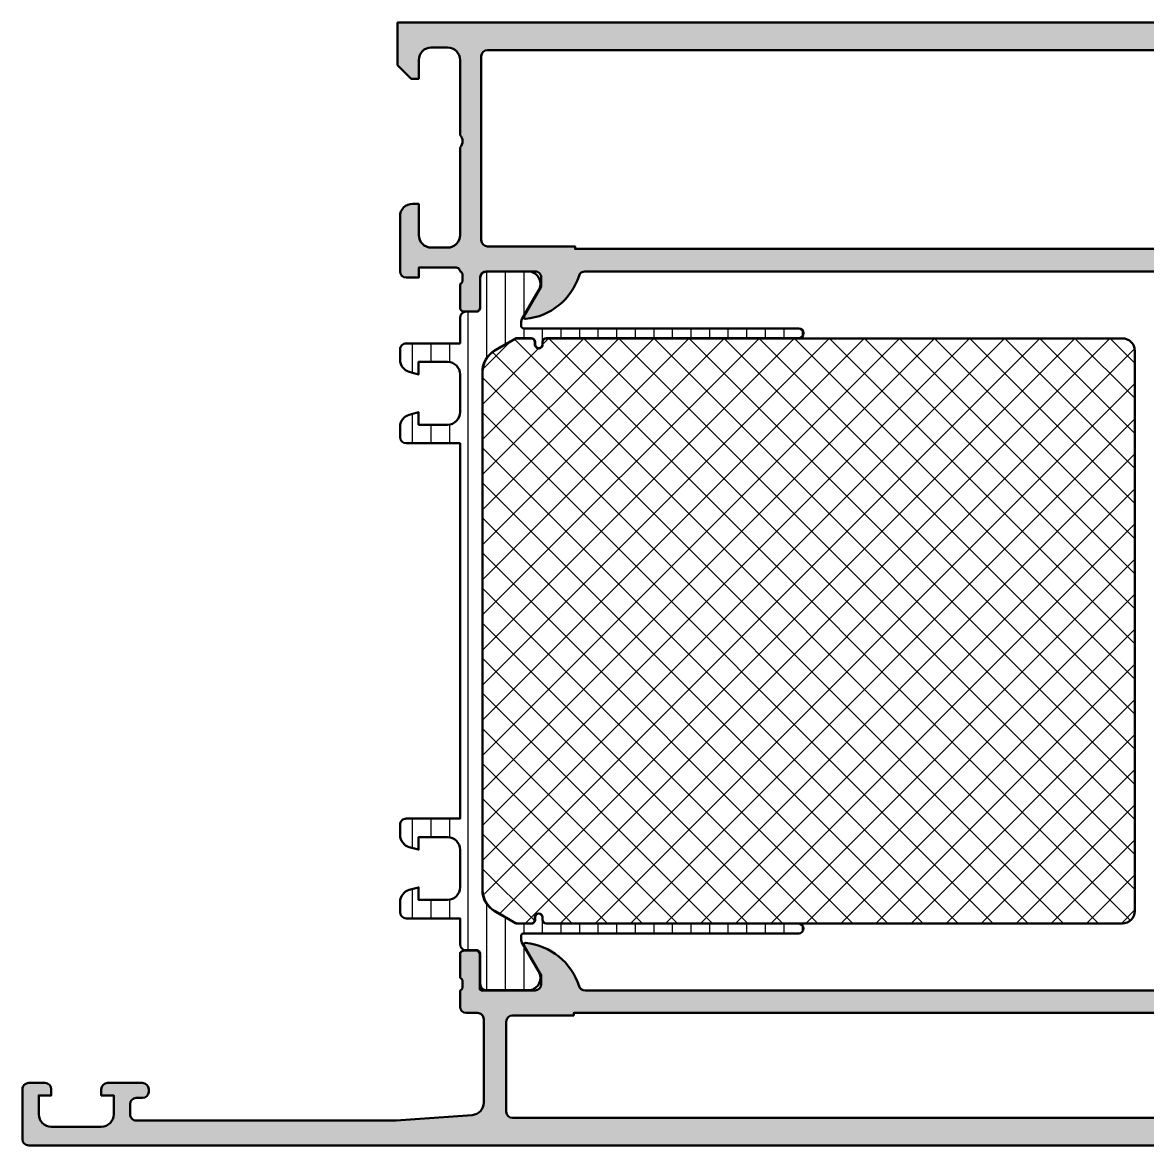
# Model space of a CAD drawing. Extents: x 0 to 180, y 0 to 90.
# Drawn here: x 0 to 90, y 0 to 89.8 of the extents above; entities that cross this region are included whole.
import ezdxf

# ---------------------------------------------------------------- set-up
doc = ezdxf.new("R2010")
doc.units = 0
for name, color, linetype, lineweight in [('0S-Alu contour', 7, 'Continuous', 50), ('0S-Alu hatch', 252, 'Continuous', 25), ('0S-Plastic contour', 254, 'Continuous', 50), ('0S-Plastic hatch', 253, 'Continuous', 25), ('0S-PT contour', 91, 'Continuous', 50), ('0S-PT hatch', 103, 'Continuous', 25)]:
    doc.layers.add(name, color=color, linetype=linetype, lineweight=lineweight)

# ---------------------------------------------------------------- blocks, each defined once
blk = doc.blocks.new('357210__A2CE162E_C3FB_48F1_88AA_946FA57472EB_')
at = {"layer": '0S-Alu hatch'}
h = blk.add_hatch(color=256, dxfattribs=at)
edge = h.paths.add_edge_path()
edge.add_ellipse((33.99997299848462, 86.79996918378733), major_axis=(-1.000027001879928, 0), ratio=1, start_angle=180, end_angle=269.9999999999992, ccw=False)
edge.add_line((35.00000000036456, 86.79996918378733), (35.00000000000003, 80.7999961853027))
edge.add_ellipse((34.47487825965855, 80.29999618530272), major_axis=(-0.7250881616598547, 0), ratio=1, start_angle=136.4038153765767, end_angle=223.5961846234234, ccw=False)
edge.add_line((35.00000000000003, 79.7999961853027), (35.00000000036455, 72.80002318681811))
edge.add_ellipse((33.99997299848463, 72.80002318681811), major_axis=(-1.000027001879921, 0), ratio=1, start_angle=90.00000000865992, end_angle=180, ccw=False)
edge.add_line((33.99997299863578, 71.79999618493818), (32.70000151260099, 71.79999618510624))
edge.add_ellipse((32.70000151260099, 72.80001600845054), major_axis=(-1.000019823344302, 0), ratio=1, start_angle=0, end_angle=90, ccw=False)
edge.add_line((31.69998168925668, 72.80001600845054), (31.69998168945316, 75.29999618530272))
edge.add_line((31.69998168945316, 75.29999618530272), (31.20000151260099, 75.29999618549918))
edge.add_arc((31.20000151260098, 74.29997636215487), 1.000019823344317, 89.9999999999998, 180)
edge.add_line((30.19998168925666, 74.29997636221172), (30.19998168920306, 69.90000284448733))
edge.add_arc((30.69999750391122, 69.90000284448735), 0.5000158147081564, 180, 270)
edge.add_line((30.69999750391122, 69.3999870297792), (31.69998168945316, 69.39998703002927))
edge.add_line((31.69998168945316, 69.39998703002927), (31.7001647949219, 70.19971542358397))
edge.add_line((31.7001647949219, 70.19971542358397), (34.69481618328842, 70.19971542358397))
edge.add_ellipse((34.69481618328844, 69.89971542358398), major_axis=(-0.2999999999999829, 0), ratio=1, start_angle=199.6171625852664, end_angle=270.0000000000041, ccw=False)
edge.add_line((34.97740326173258, 70.00043554618316), (35.0145957020689, 69.89608596058272))
edge.add_ellipse((34.91911604945447, 69.63186646253415), major_axis=(-0.2809418217574853, 0), ratio=1, start_angle=178.966945697799, end_angle=250.1319230473517, ccw=False)
edge.add_line((35.20001220703128, 69.62680130004915), (35.20001220703128, 69.17321853637687))
edge.add_ellipse((34.92106110355155, 69.16760241268479), major_axis=(-0.2790076324724508, 0), ratio=1, start_angle=106.43499743846971, end_angle=181.1533803407613, ccw=False)
edge.add_line((35.00000000000002, 68.89999465942383), (35.00000000000003, 67.00001296997067))
edge.add_arc((35.30000000000001, 67.00001296997067), 0.2999999999999829, 180, 270)
edge.add_line((35.30000000000001, 66.70001296997069), (36.29997558593755, 66.70001296997069))
edge.add_arc((36.29997558593755, 67.00001296997067), 0.2999999999999829, 270, 360)
edge.add_line((36.59997558593753, 67.00001296998892), (36.59997558579151, 69.3999825756073))
edge.add_ellipse((37.09996704027815, 69.3999825756073), major_axis=(-0.4999914544866328, 0), ratio=1, start_angle=270.00000000379595, end_angle=360, ccw=False)
edge.add_line((37.09996704024502, 69.89997403009393), (41.00000844541102, 69.89997403027931))
edge.add_ellipse((41.00000844541104, 69.39999010501352), major_axis=(-0.499983925265795, 0), ratio=1, start_angle=180, end_angle=270.00000000000165, ccw=False)
edge.add_line((41.49999237067683, 69.39999010501359), (41.49999237060561, 68.69997708177837))
edge.add_line((41.49999237060561, 68.69997708177837), (40.11174774169909, 66.29545895433724))
edge.add_arc((40.23559690514067, 66.23755170354637), 0.1367181954947265, 154.9409625368292, 275.5867961988117)
edge.add_arc((39.76213917038903, 71.07773224598856), 4.999999999999986, 275.5867961988125, 342.2389692797492)
edge.add_ellipse((44.99907530060331, 69.40026416962607), major_axis=(-0.499036204568865, 0), ratio=1, start_angle=270.00044199156594, end_angle=342.23896927975073, ccw=False)
edge.add_line((44.99907145093418, 69.89930037418009), (134.9999732336605, 69.89999465953242))
edge.add_ellipse((134.9999770910328, 69.39995941475189), major_axis=(-0.5000352447954124, 0), ratio=1, start_angle=197.7610307202519, end_angle=270.0004419911521, ccw=False)
edge.add_arc((140.2378646443081, 71.07773224598871), 5.000000000000136, 197.761030720251, 264.413203801188)
edge.add_arc((139.7644069095565, 66.2375517035464), 0.1367181954947283, 264.4132038011853, 385.0590374631666)
edge.add_line((139.8882560729981, 66.29545895433724), (138.5000114440916, 68.69997708177837))
edge.add_line((138.5000114440916, 68.69997708177837), (138.5000114440204, 69.39999010501359))
edge.add_ellipse((138.9999953692862, 69.39999010501352), major_axis=(-0.4999839252658092, 0), ratio=1, start_angle=270.00000001044845, end_angle=360, ccw=False)
edge.add_line((138.999995369195, 69.89997403027931), (142.9000260014299, 69.89997403073227))
edge.add_ellipse((142.9000260014298, 69.39997561738834), major_axis=(-0.4999984133439313, 0), ratio=1, start_angle=180, end_angle=269.99999999999676, ccw=False)
edge.add_line((143.4000244147738, 69.39997561738832), (143.4000244140625, 67.0000205993652))
edge.add_arc((143.7000244140625, 67.0000205993652), 0.2999999999999829, 180, 270)
edge.add_line((143.7000244140625, 66.7000205993652), (144.7, 66.7000205993652))
edge.add_arc((144.7, 67.00002059936521), 0.3000000000000114, 270, 360)
edge.add_line((145, 67.00002059936521), (144.9999999999999, 68.90000228881837))
edge.add_ellipse((145.0789388964483, 69.16761004207922), major_axis=(-0.2790076324723188, 0), ratio=1, start_angle=-1.1533803408378276, end_angle=73.56500256153907, ccw=False)
edge.add_line((144.7999877929687, 69.17322616577167), (144.7999877929687, 69.62680892944333))
edge.add_ellipse((145.1296682150864, 69.5982817256727), major_axis=(-0.3309123480360113, 0), ratio=1, start_angle=295.8475274471544, end_angle=355.05452210426523, ccw=False)
edge.add_line((144.9853977864102, 69.89608875294421), (145.0225883679146, 70.00043853814253))
edge.add_ellipse((145.3051770991977, 69.8997230529785), major_axis=(-0.3000000000000156, 0), ratio=1, start_angle=269.99999999998914, end_angle=340.38377767246345, ccw=False)
edge.add_line((145.3051770991978, 70.19972305297853), (148.2998352050781, 70.1997230529785))
edge.add_line((148.2998352050781, 70.1997230529785), (148.3000183105468, 69.39999465942381))
edge.add_line((148.3000183105468, 69.39999465942381), (149.3000024960887, 69.39999465917371))
edge.add_arc((149.3000024960887, 69.90001047388189), 0.5000158147081777, 270.0000000000033, 360)
edge.add_line((149.8000183107969, 69.90001047385958), (149.8000183107433, 74.2999839915494))
edge.add_arc((148.799998487399, 74.2999839915494), 1.000019823344302, 0, 90.0000000000016)
edge.add_line((148.799998487399, 75.3000038148937), (148.3000183105469, 75.30000381469725))
edge.add_line((148.3000183105469, 75.30000381469725), (148.3000183107433, 72.80002363784511))
edge.add_ellipse((147.299998487399, 72.80002363784511), major_axis=(-1.000019823344359, 0), ratio=1, start_angle=90.00000001606429, end_angle=180, ccw=False)
edge.add_line((147.2999984876794, 71.80000381450076), (146.0000270015153, 71.80000381433271))
edge.add_ellipse((146.0000270015153, 72.80003081621265), major_axis=(-1.000027001879942, 0), ratio=1, start_angle=0, end_angle=90, ccw=False)
edge.add_line((144.9999999996354, 72.80003081621265), (145, 79.80000381469725))
edge.add_ellipse((145.5251217403415, 80.30000381469723), major_axis=(-0.725088161659901, 0), ratio=1, start_angle=-43.59618462341979, end_angle=43.5961846234199, ccw=False)
edge.add_line((145, 80.80000381469725), (144.9999999996354, 86.79997681318184))
edge.add_ellipse((146.0000270015153, 86.79997681318187), major_axis=(-1.000027001879914, 0), ratio=1, start_angle=270.00000000865657, end_angle=360, ccw=False)
edge.add_line((146.0000270013642, 87.80000381506179), (147.2999984873989, 87.80000381489371))
edge.add_ellipse((147.2999984873989, 86.79998399154934), major_axis=(-1.000019823344374, 0), ratio=1, start_angle=180, end_angle=269.9999999999984, ccw=False)
edge.add_line((148.3000183107433, 86.79998399154941), (148.3000183105469, 85.30000381469723))
edge.add_line((148.3000183105469, 85.30000381469723), (148.9000244140625, 85.30000381469723))
edge.add_line((148.9000244140625, 85.30000381469723), (150, 86.40000991821287))
edge.add_line((150, 86.40000991821287), (150, 89.80000381469725))
edge.add_line((150, 89.80000381469725), (30.00000000000003, 89.7999961853027))
edge.add_line((30.00000000000003, 89.7999961853027), (30.00000000000003, 86.40000228881834))
edge.add_line((30.00000000000003, 86.40000228881834), (31.09997558593753, 85.29999618530272))
edge.add_line((31.09997558593753, 85.29999618530272), (31.69998168945316, 85.29999618530272))
edge.add_line((31.69998168945316, 85.29999618530272), (31.69998168925668, 86.7999763621549))
edge.add_ellipse((32.70000151260094, 86.79997636215492), major_axis=(-1.000019823344267, 0), ratio=1, start_angle=270.0000000160651, end_angle=360, ccw=False)
edge.add_line((32.70000151232055, 87.7999961854992), (33.99997299848464, 87.79999618566725))
edge = h.paths.add_edge_path()
edge.add_ellipse((37.20000898742271, 87.09997575378824), major_axis=(-0.5000234838237261, 0), ratio=1, start_angle=270.0000041398069, end_angle=359.9973091415379, ccw=False)
edge.add_line((37.20000895129438, 87.59999923761197), (142.7999947911488, 87.60000686700656))
edge.add_ellipse((142.7999948272745, 87.09998338318277), major_axis=(-0.5000234838237532, 0), ratio=1, start_angle=180, end_angle=270.0000041395056, ccw=False)
edge.add_line((143.3000183110983, 87.09998338319129), (143.3000183107969, 72.40001047388186))
edge.add_ellipse((142.8000024960887, 72.40001047388186), major_axis=(-0.5000158147081493, 0), ratio=1, start_angle=90, end_angle=180, ccw=False)
edge.add_line((142.8000024960887, 71.89999465917373), (135.8000183105468, 71.89999465942381))
edge.add_line((135.8000183105468, 71.89999465942381), (135.8000183105468, 71.69999771118162))
edge.add_line((135.8000183105468, 71.69999771118162), (44.19998550415042, 71.69999008178709))
edge.add_line((44.19998550415042, 71.69999008178709), (44.19998550415042, 71.89998703002927))
edge.add_line((44.19998550415042, 71.89998703002927), (37.20000131860849, 71.8999870297792))
edge.add_ellipse((37.20000131860849, 72.40000284448735), major_axis=(-0.5000158147081564, 0), ratio=1, start_angle=0, end_angle=90, ccw=False)
edge.add_line((36.69998550390033, 72.40000284448735), (36.69998550415042, 87.09999923706053))
at = {"layer": '0S-Alu contour', "color": 7}
for points in [[(148.3000183107433, 86.79998399154941), (148.3000183105469, 85.30000381469723), (148.9000244140625, 85.30000381469723), (150, 86.40000991821287), (150, 89.80000381469725), (30.00000000000003, 89.7999961853027), (30.00000000000003, 86.40000228881834), (31.09997558593753, 85.29999618530272), (31.69998168945316, 85.29999618530272), (31.69998168925668, 86.7999763621549)], [(32.70000151232055, 87.7999961854992), (33.99997299848464, 87.79999618566725)], [(37.20000895129438, 87.59999923761197), (142.7999947911488, 87.60000686700656)], [(146.0000270013642, 87.80000381506179), (147.2999984873989, 87.80000381489371)], [(35.00000000036456, 86.79996918378733), (35.00000000000003, 80.7999961853027)], [(36.69998550390033, 72.40000284448735), (36.69998550415042, 87.09999923706053)], [(143.3000183110983, 87.09998338319129), (143.3000183107969, 72.40001047388186)], [(145, 80.80000381469725), (144.9999999996354, 86.79997681318184)], [(35.00000000000003, 79.7999961853027), (35.00000000036455, 72.80002318681811)], [(144.9999999996354, 72.80003081621265), (145, 79.80000381469725)], [(31.69998168925668, 72.80001600845054), (31.69998168945316, 75.29999618530272), (31.20000151260099, 75.29999618549918)], [(148.799998487399, 75.3000038148937), (148.3000183105469, 75.30000381469725), (148.3000183107433, 72.80002363784511)], [(30.19998168925666, 74.29997636221172), (30.19998168920306, 69.90000284448733)], [(149.8000183107969, 69.90001047385958), (149.8000183107433, 74.2999839915494)], [(33.99997299863578, 71.79999618493818), (32.70000151260099, 71.79999618510624)], [(142.8000024960887, 71.89999465917373), (135.8000183105468, 71.89999465942381), (135.8000183105468, 71.69999771118162), (44.19998550415042, 71.69999008178709), (44.19998550415042, 71.89998703002927), (37.20000131860849, 71.8999870297792)], [(147.2999984876794, 71.80000381450076), (146.0000270015153, 71.80000381433271)], [(30.69999750391122, 69.3999870297792), (31.69998168945316, 69.39998703002927), (31.7001647949219, 70.19971542358397), (34.69481618328842, 70.19971542358397)], [(34.97740326173258, 70.00043554618316), (35.0145957020689, 69.89608596058272)], [(35.20001220703128, 69.62680130004915), (35.20001220703128, 69.17321853637687)], [(36.59997558593753, 67.00001296998892), (36.59997558579151, 69.3999825756073)], [(37.09996704024502, 69.89997403009393), (41.00000844541102, 69.89997403027931)], [(41.49999237067683, 69.39999010501359), (41.49999237060561, 68.69997708177837), (40.11174774169909, 66.29545895433724)], [(44.99907145093418, 69.89930037418009), (134.9999732336605, 69.89999465953242)], [(139.8882560729981, 66.29545895433724), (138.5000114440916, 68.69997708177837), (138.5000114440204, 69.39999010501359)], [(138.999995369195, 69.89997403027931), (142.9000260014299, 69.89997403073227)], [(143.4000244147738, 69.39997561738832), (143.4000244140625, 67.0000205993652)], [(144.7999877929687, 69.17322616577167), (144.7999877929687, 69.62680892944333)], [(144.9853977864102, 69.89608875294421), (145.0225883679146, 70.00043853814253)], [(145.3051770991978, 70.19972305297853), (148.2998352050781, 70.1997230529785), (148.3000183105468, 69.39999465942381), (149.3000024960887, 69.39999465917371)], [(35.00000000000002, 68.89999465942383), (35.00000000000003, 67.00001296997067)], [(145, 67.00002059936521), (144.9999999999999, 68.90000228881837)], [(35.30000000000001, 66.70001296997069), (36.29997558593755, 66.70001296997069)], [(143.7000244140625, 66.7000205993652), (144.7, 66.7000205993652)]]:
    blk.add_lwpolyline(points, dxfattribs=at)
at = {"layer": '0S-Alu contour', "color": 7, "extrusion": (0, 0, -1)}
for centre, radius, start, end in [((-32.70000151260094, 86.79997636215492), 1.000019823344267, 0, 89.99999998393488), ((-33.99997299848462, 86.79996918378733), 1.000027001879928, 90.00000000000081, 180), ((-37.20000898742271, 87.09997575378824), 0.5000234838237261, 0.002690858462049, 89.99999586019312), ((-142.7999948272745, 87.09998338318277), 0.5000234838237532, 89.99999586049437, 180), ((-146.0000270015153, 86.79997681318187), 1.000027001879914, 0, 89.99999999134344), ((-147.2999984873989, 86.79998399154934), 1.000019823344374, 90.0000000000016, 180), ((-34.47487825965855, 80.29999618530272), 0.7250881616598548, 136.4038153765766, 223.5961846234233), ((-145.5251217403415, 80.30000381469723), 0.725088161659901, 316.4038153765801, 43.59618462341983), ((-32.70000151260099, 72.80001600845054), 1.000019823344302, 270, 0), ((-33.99997299848463, 72.80002318681811), 1.000027001879921, 180, 269.9999999913401), ((-37.20000131860849, 72.40000284448735), 0.5000158147081564, 270, 0), ((-142.8000024960887, 72.40001047388186), 0.5000158147081493, 180, 270), ((-146.0000270015153, 72.80003081621265), 1.000027001879942, 270, 0), ((-147.299998487399, 72.80002363784511), 1.000019823344359, 180, 269.9999999839357), ((-34.69481618328844, 69.89971542358398), 0.2999999999999829, 89.99999999999594, 160.3828374147336), ((-34.91911604945447, 69.63186646253415), 0.2809418217574853, 109.8680769526483, 181.0330543022011), ((-37.09996704027815, 69.3999825756073), 0.4999914544866329, 0, 89.99999999620404), ((-41.00000844541104, 69.39999010501352), 0.499983925265795, 89.99999999999837, 180), ((-44.99907530060331, 69.40026416962607), 0.4990362045688651, 17.76103072024925, 89.99955800843404), ((-134.9999770910328, 69.39995941475189), 0.5000352447954124, 89.99955800884786, 162.2389692797481), ((-138.9999953692862, 69.39999010501352), 0.4999839252658092, 0, 89.99999998955157), ((-142.9000260014298, 69.39997561738834), 0.4999984133439313, 90.00000000000325, 180), ((-145.1296682150864, 69.5982817256727), 0.3309123480360113, 4.945477895734765, 64.1524725528456), ((-145.3051770991977, 69.8997230529785), 0.3000000000000156, 19.61622232753654, 90.00000000001087), ((-34.92106110355155, 69.16760241268479), 0.2790076324724508, 178.8466196592387, 253.5650025615303), ((-145.0789388964483, 69.16761004207922), 0.2790076324723188, 286.4349974384609, 1.153380340837794)]:
    blk.add_arc(centre, radius, start, end, dxfattribs=at)
at = {"layer": '0S-Alu contour', "color": 7}
for centre, radius, start, end in [((31.20000151260098, 74.29997636215487), 1.000019823344317, 89.9999999999998, 180), ((148.799998487399, 74.2999839915494), 1.000019823344302, 0, 90.0000000000016), ((30.69999750391122, 69.90000284448735), 0.5000158147081564, 180, 270), ((39.76213917038903, 71.07773224598856), 4.999999999999986, 275.5867961988125, 342.2389692797492), ((140.2378646443081, 71.07773224598871), 5.000000000000136, 197.761030720251, 264.413203801188), ((149.3000024960887, 69.90001047388189), 0.5000158147081777, 270.0000000000033, 0), ((35.30000000000001, 67.00001296997067), 0.2999999999999829, 180, 270), ((36.29997558593755, 67.00001296997067), 0.2999999999999829, 270, 0), ((143.7000244140625, 67.0000205993652), 0.2999999999999829, 180, 270), ((144.7, 67.00002059936521), 0.3000000000000114, 270, 0), ((40.23559690514067, 66.23755170354637), 0.1367181954947265, 154.9409625368292, 275.5867961988117), ((139.7644069095565, 66.2375517035464), 0.1367181954947283, 264.4132038011853, 25.05903746316666)]:
    blk.add_arc(centre, radius, start, end, dxfattribs=at)
blk = doc.blocks.new('284603__00D54223_AC9E_4FA6_A625_44B246B85FA3___D4ED3256_DC19_4FDC_8591_6B9765A6E236_')
at = {"layer": '0S-Plastic hatch'}
h = blk.add_hatch(dxfattribs=at)
h.set_pattern_fill('ANSI31', color=256, scale=0.4680000000000001, angle=45, style=0)
h.set_pattern_definition([(90, (0, 0), (-1.4859, 0), [])])
edge = h.paths.add_edge_path()
edge.add_line((35.01000000000001, 64.14), (35.01000000000001, 66.19000567890926))
edge.add_ellipse((35.499997321098, 66.19000567890926), major_axis=(-0.489997321097988, 0), ratio=1, start_angle=270, end_angle=360, ccw=False)
edge.add_line((35.499997321098, 66.68000300000725), (36.31033133333779, 66.68000300000006))
edge.add_arc((36.31033133334054, 66.99000300000006), 0.3100000000000023, 269.9999999994918, 360.0079247372467)
edge.add_line((36.62033133037533, 66.99004587695481), (36.61999938762353, 69.3899362492993))
edge.add_ellipse((37.10999536037288, 69.39000402257068), major_axis=(-0.4899959774363491, 0), ratio=1, start_angle=-90.00030248226511, end_angle=0.007924804668903107, ccw=False)
edge.add_line((37.10999794721426, 69.8800000000002), (40.58582249619136, 69.88000000000002))
edge.add_ellipse((40.44422884911532, 68.9001819252772), major_axis=(-0.9899960709244615, 0), ratio=1, start_angle=147.2592430116266, end_angle=261.77710364110425, ccw=False)
edge.add_line((41.27694055409628, 68.36475365105778), (39.95832702893503, 66.08084771687831))
edge.add_arc((40.40000000000001, 65.82584774309277), 0.5100000000000028, 150.0000034006558, 180)
edge.add_line((39.89000000000001, 65.82584774309277), (39.88999999999999, 65.54999999999998))
edge.add_arc((40.09999999999957, 65.54999999999998), 0.2099999999995816, 180, 270)
edge.add_line((40.09999999999957, 65.3400000000004), (62.10058750734567, 65.34000000000006))
edge.add_ellipse((62.10058750715925, 64.95020331969548), major_axis=(-0.3897966803045846, 0), ratio=1, start_angle=90.00263807072167, end_angle=269.99999997259965, ccw=False)
edge.add_line((62.10060545457559, 64.56040663980407), (41.89995253878697, 64.5594765562485))
edge.add_arc((41.8999668119018, 64.24947655657681), 0.3100000000002725, 90.0026380298093, 180)
edge.add_line((41.58996681190153, 64.24947655657706), (41.58996681190155, 64.04996681194896))
edge.add_ellipse((41.29999999999999, 64.04996681194896), major_axis=(-0.2899668119015572, 0), ratio=1, start_angle=0, end_angle=180, ccw=False)
edge.add_line((41.01003318809843, 64.04996681194896), (41.01003318809843, 64.24947392175962))
edge.add_arc((40.70003318809841, 64.24947392175963), 0.3100000000000236, 0, 90)
edge.add_line((40.70003318809841, 64.55947392175966), (39.53498719053964, 64.55947392175965))
edge.add_arc((39.53498719053966, 64.3494739217596), 0.2100000000000506, 90.0000000000039, 119.9999999999996)
edge.add_line((39.42998719053964, 64.53133925655438), (37.79500000000017, 63.58737896197499))
edge.add_arc((38.80000000000006, 61.84666790036814), 2.010000000000057, 119.9999999999953, 180)
edge.add_line((36.79000000000001, 61.84666790036815), (36.78999999999997, 20.45333209967912))
edge.add_arc((38.79999999999994, 20.45333209967912), 2.009999999999969, 180, 240.0000000000001)
edge.add_line((37.79499999999995, 18.71262103807243), (39.42998719053952, 17.76866074349283))
edge.add_arc((39.53498719053955, 17.95052607828762), 0.2100000000000719, 240.0000000000012, 270.0000000000019)
edge.add_line((39.53498719053956, 17.74052607828755), (40.70003318814561, 17.74052607828755))
edge.add_arc((40.70003318814562, 18.05052607824036), 0.3099999999528116, 269.9999999999987, 360)
edge.add_line((41.01003318809843, 18.05052607824036), (41.01003318809843, 18.25003318805101))
edge.add_ellipse((41.29999999999999, 18.25003318805102), major_axis=(-0.2899668119015572, 0), ratio=1, start_angle=180, end_angle=360, ccw=False)
edge.add_line((41.58996681190155, 18.25003318805103), (41.58996681190155, 18.05052344342288))
edge.add_arc((41.8999653857091, 18.05052344342288), 0.3099985738075546, 180, 269.9985112747417)
edge.add_line((41.89995733096735, 17.74052486971997), (62.1003943211669, 17.73999999986838))
edge.add_ellipse((62.10038418774789, 17.34999999999999), major_axis=(-0.3900000000000392, 0), ratio=1, start_angle=90.00000000088937, end_angle=269.9985112765605, ccw=False)
edge.add_line((62.10038418775393, 16.95999999999995), (40.09999999999994, 16.95999999999996))
edge.add_arc((40.09999999999994, 16.75), 0.2099999999999618, 90, 180)
edge.add_line((39.88999999999999, 16.75), (39.88999999947514, 16.47412934930371))
edge.add_arc((40.3999145076139, 16.4741293492942), 0.5099145081387633, 180, 209.9999965982755)
edge.add_line((39.95831557467035, 16.21917212144311), (41.2769405540967, 13.93524634894158))
edge.add_ellipse((40.44422884911532, 13.3998180747228), major_axis=(-0.9899960709244714, 0), ratio=1, start_angle=98.2228963588986, end_angle=212.7407569883294, ccw=False)
edge.add_line((40.58582249619141, 12.41999999999995), (37.10999536038211, 12.41999999999299))
edge.add_ellipse((37.1099953603821, 12.90999597743855), major_axis=(-0.4899959774455667, 0), ratio=1, start_angle=-0.0003024745436732701, end_angle=90.0000000000008, ccw=False)
edge.add_line((36.61999938294336, 12.9099985642252), (36.62033133037532, 15.30995412303322))
edge.add_arc((36.31033133333455, 15.30999699999396), 0.3100000000059852, 359.9920752615574, 449.9999999988942)
edge.add_line((36.31033133334053, 15.61999699999995), (35.49999732109789, 15.61999699999278))
edge.add_ellipse((35.49999732109794, 16.1099943210907), major_axis=(-0.4899973210979258, 0), ratio=1, start_angle=0, end_angle=89.999999999995, ccw=False)
edge.add_line((35.01000000000001, 16.10999432109075), (35.01000000000001, 18.16000000000001))
edge.add_line((35.01000000000001, 18.16000000000001), (30.7, 18.16000000000001))
edge.add_ellipse((30.7, 18.65000000000001), major_axis=(-0.4899999999999985, 0), ratio=1, start_angle=0, end_angle=89.9999999999996, ccw=False)
edge.add_line((30.21, 18.65000000000001), (30.21, 19.48074922337441))
edge.add_ellipse((31.2, 19.48074922337441), major_axis=(-0.9899999999999984, 0), ratio=1, start_angle=284.99999999999676, end_angle=360, ccw=False)
edge.add_line((30.94376914534855, 20.4370157914006), (31.68999999999999, 20.63696774627159))
edge.add_line((31.68999999999999, 20.63696774627159), (31.69, 19.64000000000001))
edge.add_line((31.69, 19.64000000000001), (34.00000000000002, 19.64000000000001))
edge.add_arc((34, 20.65000000000002), 1.010000000000008, 270.0000000000008, 360)
edge.add_line((35.01000000000001, 20.65000000000002), (35.01000000000001, 23.65000000000001))
edge.add_arc((34.00000000000001, 23.65000000000001), 1.009999999999998, 0, 89.9999999999996)
edge.add_line((34.00000000000002, 24.66000000000001), (31.69, 24.66000000000001))
edge.add_line((31.69, 24.66000000000001), (31.69, 23.66303225372844))
edge.add_line((31.69, 23.66303225372844), (30.94376914534856, 23.86298420859941))
edge.add_ellipse((31.20000000000001, 24.81925077662561), major_axis=(-0.9900000000000092, 0), ratio=1, start_angle=0, end_angle=75.00000000000261, ccw=False)
edge.add_line((30.21000000000001, 24.81925077662561), (30.21, 25.65000000000001))
edge.add_ellipse((30.7, 25.65000000000001), major_axis=(-0.4899999999999985, 0), ratio=1, start_angle=269.99999999999955, end_angle=360, ccw=False)
edge.add_line((30.7, 26.14000000000001), (35.01000000000001, 26.14000000000001))
edge.add_line((35.01000000000001, 26.14000000000001), (35.01000000000001, 56.16))
edge.add_line((35.01000000000001, 56.16), (30.69999999999999, 56.16))
edge.add_ellipse((30.7, 56.65), major_axis=(-0.4899999999999949, 0), ratio=1, start_angle=0, end_angle=89.9999999999996, ccw=False)
edge.add_line((30.21, 56.65), (30.21, 57.48074922337435))
edge.add_ellipse((31.20000000000002, 57.48074922337437), major_axis=(-0.9900000000000198, 0), ratio=1, start_angle=284.99999999999864, end_angle=360, ccw=False)
edge.add_line((30.94376914534854, 58.43701579140057), (31.68999999999999, 58.63696774627158))
edge.add_line((31.68999999999999, 58.63696774627158), (31.69, 57.64000000000001))
edge.add_line((31.69, 57.64000000000001), (33.99999999999999, 57.64000000000001))
edge.add_arc((33.99999999999999, 58.65000000000001), 1.010000000000012, 270.0000000000004, 360)
edge.add_line((35.01, 58.65000000000001), (35.01000000000001, 61.65000000000001))
edge.add_arc((34.00000000000002, 61.65), 1.00999999999999, 0, 90)
edge.add_line((34.00000000000002, 62.65999999999999), (31.69, 62.66))
edge.add_line((31.69, 62.66), (31.69, 61.66303225372843))
edge.add_line((31.69, 61.66303225372843), (30.94376914534839, 61.86298420859955))
edge.add_ellipse((31.19999999999994, 62.81925077662566), major_axis=(-0.9899999999999396, 0), ratio=1, start_angle=0, end_angle=74.99999999999608, ccw=False)
edge.add_line((30.20999999999999, 62.81925077662566), (30.21, 63.65))
edge.add_ellipse((30.7, 63.65000000000001), major_axis=(-0.4899999999999949, 0), ratio=1, start_angle=269.99999999999835, end_angle=360, ccw=False)
edge.add_line((30.70000000000001, 64.14000000000001), (35.01000000000001, 64.14))
at = {"layer": '0S-Plastic contour', "color": 7}
for points in [[(36.62033133037533, 66.99004587695481), (36.61999938762353, 69.3899362492993)], [(37.10999794721426, 69.8800000000002), (40.58582249619136, 69.88000000000002)], [(41.27694055409628, 68.36475365105778), (39.95832702893503, 66.08084771687831)], [(35.499997321098, 66.68000300000725), (36.31033133333779, 66.68000300000006)], [(35.01000000000001, 64.14), (35.01000000000001, 66.19000567890926)], [(39.89000000000001, 65.82584774309277), (39.88999999999999, 65.54999999999998)], [(40.09999999999957, 65.3400000000004), (62.10058750734567, 65.34000000000006)], [(30.70000000000001, 64.14000000000001), (35.01000000000001, 64.14)], [(39.42998719053964, 64.53133925655438), (37.79500000000017, 63.58737896197499)], [(40.70003318809841, 64.55947392175966), (39.53498719053964, 64.55947392175965)], [(41.01003318809843, 64.04996681194896), (41.01003318809843, 64.24947392175962)], [(41.58996681190153, 64.24947655657706), (41.58996681190155, 64.04996681194896)], [(62.10060545457559, 64.56040663980407), (41.89995253878697, 64.5594765562485)], [(30.20999999999999, 62.81925077662566), (30.21, 63.65)], [(34.00000000000002, 62.65999999999999), (31.69, 62.66), (31.69, 61.66303225372843), (30.94376914534839, 61.86298420859955)], [(35.01, 58.65000000000001), (35.01000000000001, 61.65000000000001)], [(36.79000000000001, 61.84666790036815), (36.78999999999997, 20.45333209967912)], [(30.94376914534854, 58.43701579140057), (31.68999999999999, 58.63696774627158), (31.69, 57.64000000000001), (33.99999999999999, 57.64000000000001)], [(30.21, 56.65), (30.21, 57.48074922337435)], [(30.7, 26.14000000000001), (35.01000000000001, 26.14000000000001), (35.01000000000001, 56.16), (30.69999999999999, 56.16)], [(30.21000000000001, 24.81925077662561), (30.21, 25.65000000000001)], [(34.00000000000002, 24.66000000000001), (31.69, 24.66000000000001), (31.69, 23.66303225372844), (30.94376914534856, 23.86298420859941)], [(35.01000000000001, 20.65000000000002), (35.01000000000001, 23.65000000000001)], [(30.94376914534855, 20.4370157914006), (31.68999999999999, 20.63696774627159), (31.69, 19.64000000000001), (34.00000000000002, 19.64000000000001)], [(30.21, 18.65000000000001), (30.21, 19.48074922337441)], [(35.01000000000001, 16.10999432109075), (35.01000000000001, 18.16000000000001), (30.7, 18.16000000000001)], [(37.79499999999995, 18.71262103807243), (39.42998719053952, 17.76866074349283)], [(41.01003318809843, 18.05052607824036), (41.01003318809843, 18.25003318805101)], [(41.58996681190155, 18.25003318805103), (41.58996681190155, 18.05052344342288)], [(39.53498719053956, 17.74052607828755), (40.70003318814561, 17.74052607828755)], [(41.89995733096735, 17.74052486971997), (62.1003943211669, 17.73999999986838)], [(39.88999999999999, 16.75), (39.88999999947514, 16.47412934930371)], [(39.95831557467035, 16.21917212144311), (41.2769405540967, 13.93524634894158)], [(62.10038418775393, 16.95999999999995), (40.09999999999994, 16.95999999999996)], [(36.31033133334053, 15.61999699999995), (35.49999732109789, 15.61999699999278)], [(36.61999938294336, 12.9099985642252), (36.62033133037532, 15.30995412303322)], [(40.58582249619141, 12.41999999999995), (37.10999536038211, 12.41999999999299)]]:
    blk.add_lwpolyline(points, dxfattribs=at)
at = {"layer": '0S-Plastic contour', "color": 7, "extrusion": (0, 0, -1)}
for centre, radius, start, end in [((-37.10999536037288, 69.39000402257068), 0.4899959774363492, 359.9920751953311, 90.00030248226501), ((-40.44422884911532, 68.9001819252772), 0.9899960709244615, 98.22289635889575, 212.7407569883734), ((-35.499997321098, 66.19000567890926), 0.489997321097988, 0, 90), ((-62.10058750715925, 64.95020331969548), 0.3897966803045847, 90.00000002740032, 269.9973619292783), ((-30.7, 63.65000000000001), 0.4899999999999949, 0, 90.00000000000165), ((-41.29999999999999, 64.04996681194896), 0.2899668119015572, 180, 0), ((-31.19999999999994, 62.81925077662566), 0.9899999999999396, 285.0000000000039, 0), ((-31.20000000000002, 57.48074922337437), 0.9900000000000198, 0, 75.00000000000139), ((-30.7, 56.65), 0.4899999999999949, 270.0000000000004, 0), ((-30.7, 25.65000000000001), 0.4899999999999985, 0, 90.00000000000043), ((-31.20000000000001, 24.81925077662561), 0.9900000000000092, 284.9999999999974, 0), ((-31.2, 19.48074922337441), 0.9899999999999984, 0, 75.00000000000323), ((-30.7, 18.65000000000001), 0.4899999999999985, 270.0000000000004, 0), ((-41.29999999999999, 18.25003318805102), 0.2899668119015572, 0, 180), ((-62.10038418774789, 17.34999999999999), 0.3900000000000392, 90.00148872343951, 269.9999999991106), ((-35.49999732109794, 16.1099943210907), 0.4899973210979259, 270.000000000005, 0), ((-40.44422884911532, 13.3998180747228), 0.9899960709244714, 147.2592430116706, 261.7771036411014), ((-37.1099953603821, 12.90999597743855), 0.4899959774455667, 269.9999999999992, 0.0003024745437406)]:
    blk.add_arc(centre, radius, start, end, dxfattribs=at)
at = {"layer": '0S-Plastic contour', "color": 7}
for centre, radius, start, end in [((36.31033133334054, 66.99000300000006), 0.3100000000000023, 269.9999999994918, 0.0079247372467711), ((40.40000000000001, 65.82584774309277), 0.5100000000000028, 150.0000034006558, 180), ((40.09999999999957, 65.54999999999998), 0.2099999999995816, 180, 270), ((39.53498719053966, 64.3494739217596), 0.2100000000000506, 90.0000000000039, 119.9999999999996), ((40.70003318809841, 64.24947392175963), 0.3100000000000236, 0, 90), ((41.8999668119018, 64.24947655657681), 0.3100000000002725, 90.0026380298093, 180), ((38.80000000000006, 61.84666790036814), 2.010000000000057, 119.9999999999953, 180), ((34.00000000000002, 61.65), 1.00999999999999, 0, 90), ((33.99999999999999, 58.65000000000001), 1.010000000000012, 270.0000000000004, 0), ((34.00000000000001, 23.65000000000001), 1.009999999999998, 0, 89.9999999999996), ((34, 20.65000000000002), 1.010000000000008, 270.0000000000008, 0), ((38.79999999999994, 20.45333209967912), 2.009999999999969, 180, 240.0000000000001), ((40.70003318814562, 18.05052607824036), 0.3099999999528116, 269.9999999999987, 0), ((41.8999653857091, 18.05052344342288), 0.3099985738075546, 180, 269.9985112747417), ((39.53498719053955, 17.95052607828762), 0.2100000000000719, 240.0000000000012, 270.0000000000019), ((40.09999999999994, 16.75), 0.2099999999999618, 90, 180), ((40.3999145076139, 16.4741293492942), 0.5099145081387633, 180, 209.9999965982755), ((36.31033133333455, 15.30999699999396), 0.3100000000059852, 359.9920752615574, 89.99999999889422)]:
    blk.add_arc(centre, radius, start, end, dxfattribs=at)
blk = doc.blocks.new('441220__B6B59DAC_D418_4DEB_AD61_8FA9934356B1_')
at = {"layer": '0S-PT hatch'}
h = blk.add_hatch(dxfattribs=at)
h.set_pattern_fill('ANSI37', color=256, scale=0.625, angle=90, style=0)
h.set_pattern_definition([(135, (0, 0), (-1.403165018917055, -1.403165018917055), []), (225, (0, 0), (1.403165018917055, -1.403165018917055), [])])
edge = h.paths.add_edge_path()
edge.add_line((88.99000000000007, 63.55020331971917), (88.99000000000007, 18.74979668028098))
edge.add_ellipse((88.00000000000006, 18.74979668028097), major_axis=(-0.9899999999999948, 0), ratio=1, start_angle=89.99983814236418, end_angle=180, ccw=False)
edge.add_line((87.99999720330088, 17.75979668028493), (55.53626096940179, 17.75988838867724))
edge.add_line((55.53626096940179, 17.75988838867724), (41.89996458889802, 17.75999291810232))
edge.add_ellipse((41.89996681190161, 18.04999291809381), major_axis=(-0.2900000000000142, 0), ratio=1, start_angle=0, end_angle=89.99956079750478, ccw=False)
edge.add_line((41.6099668119016, 18.04999291809373), (41.60996681190154, 18.25056371338019))
edge.add_arc((41.30053760718778, 18.25056371338017), 0.3094292047137586, 0, 180)
edge.add_line((40.99110840247402, 18.25056371338015), (40.99110840247402, 18.04999291809384))
edge.add_ellipse((40.70111549682085, 18.04999291809383), major_axis=(-0.2899929056531718, 0), ratio=1, start_angle=93.45167321396468, end_angle=180, ccw=False)
edge.add_line((40.71857499228147, 17.76052607828755), (39.53498719053954, 17.76052607828755))
edge.add_ellipse((39.53498719053954, 17.95052607828759), major_axis=(-0.1900000000000403, 0), ratio=1, start_angle=59.999999999999716, end_angle=90, ccw=False)
edge.add_line((39.43998719053952, 17.78598125156852), (37.80499999999994, 18.72994154614816))
edge.add_ellipse((38.79999999999995, 20.45333209967918), major_axis=(-1.98999999999999, 0), ratio=1, start_angle=0, end_angle=59.9999999999996, ccw=False)
edge.add_line((36.80999999999996, 20.45333209967918), (36.81000000000003, 61.84666790036818))
edge.add_ellipse((38.80000000000007, 61.84666790036817), major_axis=(-1.990000000000044, 0), ratio=1, start_angle=299.9999999999968, end_angle=360, ccw=False)
edge.add_line((37.80500000000014, 63.57005845389929), (39.43998719053956, 64.51401874847869))
edge.add_ellipse((39.53498719053951, 64.34947392175975), major_axis=(-0.1899999999998833, 0), ratio=1, start_angle=269.9999999998543, end_angle=300.0000000000026, ccw=False)
edge.add_line((39.53498719054, 64.53947392175964), (40.71856164359702, 64.53947392175668))
edge.add_ellipse((40.7011013081066, 64.24999291811741), major_axis=(-0.2900070943674224, 0), ratio=1, start_angle=180, end_angle=266.5483296015026, ccw=False)
edge.add_line((40.99110840247403, 64.24999291811741), (40.99110840247403, 64.0494221228312))
edge.add_arc((41.30107521437561, 64.0494221228312), 0.3099668119015817, 180, 360)
edge.add_line((41.61104202627719, 64.0494221228312), (41.6110420262772, 64.24999291807026))
edge.add_ellipse((41.90144866566815, 64.24999291807029), major_axis=(-0.2904066393909517, 0), ratio=1, start_angle=269.99956077224, end_angle=360, ccw=False)
edge.add_line((41.9014508919169, 64.54039955745272), (55.53626086449546, 64.54029503339149))
edge.add_line((55.53626086449546, 64.54029503339149), (88.00000279686014, 64.54020331971519))
edge.add_ellipse((88.00000000000006, 63.55020331971914), major_axis=(-0.9900000000000021, 0), ratio=1, start_angle=180, end_angle=269.99983813305164, ccw=False)
at = {"layer": '0S-PT contour', "color": 7}
for points in [[(37.80500000000014, 63.57005845389929), (39.43998719053956, 64.51401874847869)], [(39.53498719054, 64.53947392175964), (40.71856164359702, 64.53947392175668)], [(40.99110840247403, 64.24999291811741), (40.99110840247403, 64.0494221228312)], [(41.61104202627719, 64.0494221228312), (41.6110420262772, 64.24999291807026)], [(41.9014508919169, 64.54039955745272), (55.53626086449546, 64.54029503339149), (88.00000279686014, 64.54020331971519)], [(88.99000000000007, 63.55020331971917), (88.99000000000007, 18.74979668028098)], [(36.80999999999996, 20.45333209967918), (36.81000000000003, 61.84666790036818)], [(39.43998719053952, 17.78598125156852), (37.80499999999994, 18.72994154614816)], [(40.99110840247402, 18.25056371338015), (40.99110840247402, 18.04999291809384)], [(41.6099668119016, 18.04999291809373), (41.60996681190154, 18.25056371338019)], [(40.71857499228147, 17.76052607828755), (39.53498719053954, 17.76052607828755)], [(87.99999720330088, 17.75979668028493), (55.53626096940179, 17.75988838867724), (41.89996458889802, 17.75999291810232)]]:
    blk.add_lwpolyline(points, dxfattribs=at)
at = {"layer": '0S-PT contour', "color": 7, "extrusion": (0, 0, -1)}
for centre, radius, start, end in [((-39.53498719053951, 64.34947392175975), 0.1899999999998833, 59.99999999999741, 90.0000000001457), ((-40.7011013081066, 64.24999291811741), 0.2900070943674224, 93.45167039849738, 180), ((-41.90144866566815, 64.24999291807029), 0.2904066393909517, 0, 90.00043922776003), ((-88.00000000000006, 63.55020331971914), 0.9900000000000021, 90.00016186694837, 180), ((-38.80000000000007, 61.84666790036817), 1.990000000000044, 0, 60.00000000000316), ((-38.79999999999995, 20.45333209967918), 1.98999999999999, 300.0000000000005, 0), ((-40.70111549682085, 18.04999291809383), 0.2899929056531718, 180, 266.5483267860353), ((-41.89996681190161, 18.04999291809381), 0.2900000000000142, 270.0004392024952, 0), ((-88.00000000000006, 18.74979668028097), 0.9899999999999948, 180, 270.0001618576358), ((-39.53498719053954, 17.95052607828759), 0.1900000000000403, 270, 300.0000000000003)]:
    blk.add_arc(centre, radius, start, end, dxfattribs=at)
at = {"layer": '0S-PT contour', "color": 7}
for centre, radius, start, end in [((41.30107521437561, 64.0494221228312), 0.3099668119015817, 180, 0), ((41.30053760718778, 18.25056371338017), 0.3094292047137586, 0, 180)]:
    blk.add_arc(centre, radius, start, end, dxfattribs=at)
blk = doc.blocks.new('445170__8B2A46DB_8CA9_4183_A7F3_D02D7FDA833F_')
at = {"layer": '0S-Alu hatch'}
h = blk.add_hatch(color=256, dxfattribs=at)
edge = h.paths.add_edge_path()
edge.add_ellipse((36.39999999999959, 10.1), major_axis=(-0.4999999999999929, 0), ratio=1, start_angle=180, end_angle=270.0000000000008, ccw=False)
edge.add_line((36.89999999999958, 10.1), (36.89999999999964, 3.4311192034013))
edge.add_ellipse((35.89999999999964, 3.43111920340129), major_axis=(-1, 0), ratio=1, start_angle=94.08561677997488, end_angle=180, ccw=False)
edge.add_line((35.97124704998755, 2.433660503570558), (29.89999999999976, 1.999999999999999))
edge.add_line((29.89999999999976, 1.999999999999999), (9.099999999999998, 2))
edge.add_ellipse((9.099999999999996, 2.499999999999997), major_axis=(-0.4999999999999974, 0), ratio=1, start_angle=0, end_angle=90.00000000000023, ccw=False)
edge.add_line((8.6, 2.499999999999998), (8.6, 3.300000000000002))
edge.add_ellipse((9.099999999999996, 3.300000000000002), major_axis=(-0.4999999999999965, 0), ratio=1, start_angle=270, end_angle=360, ccw=False)
edge.add_line((9.099999999999996, 3.799999999999998), (9.600000000000001, 3.799999999999998))
edge.add_arc((9.600000000000001, 4.299999999999998), 0.5, 270, 360)
edge.add_line((10.1, 4.299999999999994), (10.1, 4.499999999999993))
edge.add_arc((9.600000000000003, 4.499999999999997), 0.5000000000000018, 0, 90)
edge.add_line((9.600000000000003, 4.999999999999999), (6.799999999999998, 4.999999999999999))
edge.add_arc((6.799999999999998, 4.500000000000002), 0.4999999999999965, 90, 180)
edge.add_line((6.300000000000002, 4.500000000000002), (6.300000000000001, 3.999999999999999))
edge.add_line((6.300000000000001, 3.999999999999999), (7.300000000000001, 3.999999999999999))
edge.add_line((7.300000000000001, 3.999999999999999), (7.300000000000001, 2.5))
edge.add_ellipse((6.299999999999999, 2.5), major_axis=(-1.000000000000001, 0), ratio=1, start_angle=90.00000000000011, end_angle=180, ccw=False)
edge.add_line((6.3, 1.499999999999998), (2.299999999999999, 1.499999999999999))
edge.add_ellipse((2.3, 2.5), major_axis=(-1, 0), ratio=1, start_angle=0, end_angle=90, ccw=False)
edge.add_line((1.299999999999999, 2.499999999999999), (1.299999999999999, 3.999999999999998))
edge.add_line((1.299999999999999, 3.999999999999998), (2.299999999999999, 3.999999999999999))
edge.add_line((2.299999999999999, 3.999999999999999), (2.3, 4.499999999999998))
edge.add_arc((1.799999999999999, 4.499999999999998), 0.5000000000000009, 0, 89.99999999999987)
edge.add_line((1.8, 4.999999999999999), (0.5000000000000011, 5.000000000000001))
edge.add_arc((0.5000000000000001, 4.500000000000001), 0.5, 89.99999999999989, 180)
edge.add_line((1e-16, 4.500000000000001), (0, 0.5))
edge.add_arc((0.5, 0.5), 0.5, 180, 269.9999999999999)
edge.add_line((0.4999999999999998, 0), (179.5, 0))
edge.add_arc((179.5, 0.5), 0.5, 270, 360)
edge.add_line((180, 0.5), (180, 4.5))
edge.add_arc((179.5, 4.5), 0.5, 0, 90)
edge.add_line((179.5, 5), (178.1999999999999, 4.999999999999998))
edge.add_arc((178.1999999999999, 4.500000000000026), 0.4999999999999716, 90, 180)
edge.add_line((177.7, 4.500000000000026), (177.7, 3.999999999999999))
edge.add_line((177.7, 3.999999999999999), (178.7, 3.999999999999999))
edge.add_line((178.7, 3.999999999999999), (178.7, 2.499999999999975))
edge.add_ellipse((177.7, 2.499999999999994), major_axis=(-1, 0), ratio=1, start_angle=90.00000000000159, end_angle=180, ccw=False)
edge.add_line((177.7, 1.499999999999999), (173.7, 1.499999999999999))
edge.add_ellipse((173.7, 2.499999999999988), major_axis=(-0.9999999999999895, 0), ratio=1, start_angle=0, end_angle=90, ccw=False)
edge.add_line((172.7, 2.499999999999999), (172.7, 3.999999999999999))
edge.add_line((172.7, 3.999999999999999), (173.7, 3.999999999999999))
edge.add_line((173.7, 3.999999999999999), (173.6999999999999, 4.500000000000023))
edge.add_arc((173.1999999999999, 4.499999999999995), 0.5, 0, 90)
edge.add_line((173.1999999999999, 4.999999999999995), (170.4000000000001, 5.000000000000001))
edge.add_arc((170.4000000000001, 4.499999999999944), 0.500000000000057, 90, 180)
edge.add_line((169.9, 4.500000000000015), (169.9, 4.300000000000065))
edge.add_arc((170.3999999999999, 4.299999999999994), 0.5, 180, 270)
edge.add_line((170.3999999999999, 3.799999999999994), (170.9, 3.800000000000005))
edge.add_ellipse((170.9, 3.300000000000019), major_axis=(-0.4999999999999858, 0), ratio=1, start_angle=180, end_angle=270.00000000000324, ccw=False)
edge.add_line((171.3999999999999, 3.299999999999997), (171.3999999999999, 2.499999999999815))
edge.add_ellipse((170.9000000000001, 2.499999999999833), major_axis=(-0.4999999999998295, 0), ratio=1, start_angle=89.9999999999967, end_angle=180, ccw=False)
edge.add_line((170.9000000000001, 1.999999999999999), (150.1000000000002, 2.000000000000001))
edge.add_line((150.1000000000002, 2.000000000000001), (144.0287529500124, 2.433660503570558))
edge.add_ellipse((144.1000000000003, 3.431119203401299), major_axis=(-1.000000000000004, 0), ratio=1, start_angle=0, end_angle=85.91438322002551, ccw=False)
edge.add_line((143.1000000000003, 3.431119203401298), (143.1000000000004, 10.09999999999994))
edge.add_ellipse((143.6000000000005, 10.09999999999992), major_axis=(-0.5000000000000853, 0), ratio=1, start_angle=270.00000000000324, end_angle=360, ccw=False)
edge.add_line((143.6000000000005, 10.6), (144.5, 10.6))
edge.add_arc((144.5, 11.09999999999997), 0.4999999999999716, 270.0000000000033, 360)
edge.add_line((145, 11.09999999999997), (145, 12.39999999999988))
edge.add_ellipse((145.0788364465431, 12.667520591993), major_axis=(-0.2788950563274462, 0), ratio=1, start_angle=-1.1645893741035138, end_angle=73.58012358050098, ccw=False)
edge.add_line((144.799999, 12.6731889999914), (144.799999, 13.12678299999133))
edge.add_ellipse((145.0788670956432, 13.13244365946838), major_axis=(-0.2789255417371716, 0), ratio=1, start_angle=-73.57540544464479, end_angle=1.1628700728833792, ccw=False)
edge.add_line((145, 13.39998699999133), (145, 15.27999799999985))
edge.add_arc((144.7, 15.27999799999984), 0.3000000000000114, 0, 90)
edge.add_line((144.7, 15.57999799999986), (143.7200256809573, 15.57999799999987))
edge.add_arc((143.7200256809572, 15.27999799999983), 0.3000000000000398, 89.99999999999459, 180)
edge.add_line((143.4200256809572, 15.27999799999983), (143.4200256809572, 12.51999999999983))
edge.add_ellipse((143.3000256809573, 12.51999999999984), major_axis=(-0.1199999999998624, 0), ratio=1, start_angle=90.00000000001359, end_angle=180, ccw=False)
edge.add_line((143.3000256809573, 12.39999999999999), (139.0000000000001, 12.4))
edge.add_ellipse((139, 12.9), major_axis=(-0.5000000000000018, 0), ratio=1, start_angle=0, end_angle=90.00000000000648, ccw=False)
edge.add_line((138.5, 12.90000000000013), (138.5000000000002, 13.60000000000008))
edge.add_line((138.5000000000002, 13.60000000000008), (139.8814954576225, 15.99282032302763))
edge.add_arc((139.7618802153519, 16.06188021535176), 0.1381197846482638, 330.0000000000048, 455.6225775507848)
edge.add_arc((140.2382232411737, 11.2233911381528), 4.999999999999365, 95.62257755079038, 162.2515836439292)
edge.add_ellipse((134.9999999999998, 12.90000000000072), major_axis=(-0.5000000000007294, 0), ratio=1, start_angle=90.00000000000318, end_angle=162.2515836439274, ccw=False)
edge.add_line((134.9999999999998, 12.4), (45.00000000000016, 12.39999999999999))
edge.add_ellipse((45.00000000000016, 12.90000000000066), major_axis=(-0.5000000000006679, 0), ratio=1, start_angle=17.74841635607129, end_angle=90, ccw=False)
edge.add_arc((39.76177675882636, 11.22339113815281), 4.999999999999347, 17.74841635607043, 84.37742244920949)
edge.add_arc((40.23811978464813, 16.06188021535173), 0.13811978464827, 84.3774224492065, 210.0000000000024)
edge.add_line((40.1185045423775, 15.99282032302759), (41.49999999999987, 13.60000000000005))
edge.add_line((41.49999999999987, 13.60000000000005), (41.49999999999994, 12.90000000000003))
edge.add_ellipse((40.99999999999995, 12.89999999999999), major_axis=(-0.4999999999999858, 0), ratio=1, start_angle=90.0000000000008, end_angle=180, ccw=False)
edge.add_line((40.99999999999996, 12.4), (36.69997431904256, 12.39999999999999))
edge.add_ellipse((36.69997431904256, 12.51999999999986), major_axis=(-0.1199999999998624, 0), ratio=1, start_angle=0, end_angle=90, ccw=False)
edge.add_line((36.5799743190427, 12.51999999999986), (36.57997431904271, 15.27999799999985))
edge.add_arc((36.27997431904272, 15.27999799999985), 0.2999999999999971, 0, 90)
edge.add_line((36.27997431904272, 15.57999799999985), (35.29999999999993, 15.57999799999985))
edge.add_arc((35.29999999999992, 15.27999799999985), 0.3000000000000043, 89.99999999999864, 180)
edge.add_line((34.99999999999992, 15.27999799999985), (34.99999999999992, 13.39998699999135))
edge.add_ellipse((34.92113290435674, 13.1324436594684), major_axis=(-0.2789255417371599, 0), ratio=1, start_angle=178.8371299271088, end_angle=253.57540544464422, ccw=False)
edge.add_line((35.20000099999992, 13.12678299999132), (35.20000099999992, 12.6731889999916))
edge.add_ellipse((34.92116355345703, 12.66752059199294), major_axis=(-0.2788950563272801, 0), ratio=1, start_angle=106.41987641948779, end_angle=181.1645893741561, ccw=False)
edge.add_line((35.00000000000001, 12.39999999999996), (35, 11.1))
edge.add_arc((35.5, 11.09999999999999), 0.4999999999999929, 180, 269.9999999999992)
edge.add_line((35.49999999999999, 10.6), (36.39999999999958, 10.6))
edge = h.paths.add_edge_path()
edge.add_line((44.09999999999999, 10.4), (44.09999999999999, 10.6))
edge.add_line((44.09999999999999, 10.6), (135.9, 10.6))
edge.add_line((135.9, 10.6), (135.9, 10.4))
edge.add_line((135.9, 10.4), (140.8000000000001, 10.4))
edge.add_ellipse((140.8000000000001, 9.900000000000041), major_axis=(-0.4999999999999432, 0), ratio=1, start_angle=180, end_angle=270.0000000000065, ccw=False)
edge.add_line((141.3, 9.900000000000027), (141.3, 2.699999999999974))
edge.add_ellipse((140.8, 2.699999999999978), major_axis=(-0.4999999999999783, 0), ratio=1, start_angle=90, end_angle=180, ccw=False)
edge.add_line((140.8, 2.2), (39.20000000000002, 2.199999999999999))
edge.add_ellipse((39.20000000000001, 2.699999999999999), major_axis=(-0.5, 0), ratio=1, start_angle=0, end_angle=90, ccw=False)
edge.add_line((38.70000000000001, 2.699999999999999), (38.7, 9.9))
edge.add_ellipse((39.2, 9.899999999999999), major_axis=(-0.4999999999999983, 0), ratio=1, start_angle=270, end_angle=360, ccw=False)
edge.add_line((39.2, 10.4), (44.09999999999999, 10.4))
at = {"layer": '0S-Alu contour', "color": 7}
for points in [[(36.27997431904272, 15.57999799999985), (35.29999999999993, 15.57999799999985)], [(40.1185045423775, 15.99282032302759), (41.49999999999987, 13.60000000000005), (41.49999999999994, 12.90000000000003)], [(138.5, 12.90000000000013), (138.5000000000002, 13.60000000000008), (139.8814954576225, 15.99282032302763)], [(144.7, 15.57999799999986), (143.7200256809573, 15.57999799999987)], [(34.99999999999992, 15.27999799999985), (34.99999999999992, 13.39998699999135)], [(36.5799743190427, 12.51999999999986), (36.57997431904271, 15.27999799999985)], [(143.4200256809572, 15.27999799999983), (143.4200256809572, 12.51999999999983)], [(145, 13.39998699999133), (145, 15.27999799999985)], [(35.20000099999992, 13.12678299999132), (35.20000099999992, 12.6731889999916)], [(144.799999, 12.6731889999914), (144.799999, 13.12678299999133)], [(35.00000000000001, 12.39999999999996), (35, 11.1)], [(40.99999999999996, 12.4), (36.69997431904256, 12.39999999999999)], [(134.9999999999998, 12.4), (45.00000000000016, 12.39999999999999)], [(143.3000256809573, 12.39999999999999), (139.0000000000001, 12.4)], [(145, 11.09999999999997), (145, 12.39999999999988)], [(35.49999999999999, 10.6), (36.39999999999958, 10.6)], [(36.89999999999958, 10.1), (36.89999999999964, 3.4311192034013)], [(39.2, 10.4), (44.09999999999999, 10.4)], [(44.09999999999999, 10.4), (44.09999999999999, 10.6), (135.9, 10.6), (135.9, 10.4), (140.8000000000001, 10.4)], [(143.1000000000003, 3.431119203401298), (143.1000000000004, 10.09999999999994)], [(143.6000000000005, 10.6), (144.5, 10.6)], [(38.70000000000001, 2.699999999999999), (38.7, 9.9)], [(141.3, 9.900000000000027), (141.3, 2.699999999999974)], [(1.8, 4.999999999999999), (0.5000000000000011, 5.000000000000001)], [(9.600000000000003, 4.999999999999999), (6.799999999999998, 4.999999999999999)], [(173.1999999999999, 4.999999999999995), (170.4000000000001, 5.000000000000001)], [(179.5, 5), (178.1999999999999, 4.999999999999998)], [(1e-16, 4.500000000000001), (0, 0.5)], [(1.299999999999999, 2.499999999999999), (1.299999999999999, 3.999999999999998), (2.299999999999999, 3.999999999999999), (2.3, 4.499999999999998)], [(6.300000000000002, 4.500000000000002), (6.300000000000001, 3.999999999999999), (7.300000000000001, 3.999999999999999), (7.300000000000001, 2.5)], [(9.099999999999996, 3.799999999999998), (9.600000000000001, 3.799999999999998)], [(10.1, 4.299999999999994), (10.1, 4.499999999999993)], [(169.9, 4.500000000000015), (169.9, 4.300000000000065)], [(170.3999999999999, 3.799999999999994), (170.9, 3.800000000000005)], [(172.7, 2.499999999999999), (172.7, 3.999999999999999), (173.7, 3.999999999999999), (173.6999999999999, 4.500000000000023)], [(177.7, 4.500000000000026), (177.7, 3.999999999999999), (178.7, 3.999999999999999), (178.7, 2.499999999999975)], [(180, 0.5), (180, 4.5)], [(8.6, 2.499999999999998), (8.6, 3.300000000000002)], [(171.3999999999999, 3.299999999999997), (171.3999999999999, 2.499999999999815)], [(35.97124704998755, 2.433660503570558), (29.89999999999976, 1.999999999999999), (9.099999999999998, 2)], [(140.8, 2.2), (39.20000000000001, 2.199999999999999)], [(170.9000000000001, 1.999999999999999), (150.1000000000002, 2.000000000000001), (144.0287529500124, 2.433660503570558)], [(6.3, 1.499999999999998), (2.299999999999999, 1.499999999999999)], [(177.7, 1.499999999999999), (173.7, 1.499999999999999)], [(0.4999999999999998, 0), (179.5, 0)]]:
    blk.add_lwpolyline(points, dxfattribs=at)
for centre, radius, start, end in [((35.29999999999992, 15.27999799999985), 0.3000000000000043, 89.99999999999864, 180), ((36.27997431904272, 15.27999799999985), 0.2999999999999971, 0, 90), ((40.23811978464813, 16.06188021535173), 0.13811978464827, 84.3774224492065, 210.0000000000024), ((39.76177675882636, 11.22339113815281), 4.999999999999347, 17.74841635607043, 84.37742244920949), ((140.2382232411737, 11.2233911381528), 4.999999999999365, 95.62257755079038, 162.2515836439292), ((139.7618802153519, 16.06188021535176), 0.1381197846482638, 330.0000000000048, 95.62257755078483), ((143.7200256809572, 15.27999799999983), 0.3000000000000398, 89.99999999999459, 180), ((144.7, 15.27999799999984), 0.3000000000000114, 0, 90), ((35.5, 11.09999999999999), 0.4999999999999929, 180, 269.9999999999992), ((144.5, 11.09999999999997), 0.4999999999999716, 270.0000000000033, 0), ((0.5000000000000001, 4.500000000000001), 0.5, 89.99999999999989, 180), ((1.799999999999999, 4.499999999999998), 0.5000000000000009, 0, 89.99999999999987), ((6.799999999999998, 4.500000000000002), 0.4999999999999965, 90, 180), ((9.600000000000003, 4.499999999999997), 0.5000000000000018, 0, 90), ((170.4000000000001, 4.499999999999944), 0.500000000000057, 90, 180), ((173.1999999999999, 4.499999999999995), 0.5, 0, 90), ((178.1999999999999, 4.500000000000026), 0.4999999999999716, 90, 180), ((179.5, 4.5), 0.5, 0, 90), ((9.600000000000001, 4.299999999999998), 0.5, 270, 0), ((170.3999999999999, 4.299999999999994), 0.5, 180, 270), ((0.5, 0.5), 0.5, 180, 269.9999999999999), ((179.5, 0.5), 0.5, 270, 0)]:
    blk.add_arc(centre, radius, start, end, dxfattribs=at)
at = {"layer": '0S-Alu contour', "color": 7, "extrusion": (0, 0, -1)}
for centre, radius, start, end in [((-34.92113290435674, 13.1324436594684), 0.2789255417371599, 106.4245945553558, 181.1628700728912), ((-34.92116355345703, 12.66752059199294), 0.2788950563272801, 178.8354106258439, 253.5801235805122), ((-40.99999999999995, 12.89999999999999), 0.4999999999999858, 180, 269.9999999999992), ((-45.00000000000016, 12.90000000000066), 0.5000000000006679, 270, 342.2515836439287), ((-134.9999999999998, 12.90000000000072), 0.5000000000007294, 197.7484163560726, 269.9999999999968), ((-139, 12.9), 0.5000000000000018, 269.9999999999935, 0), ((-145.0788364465431, 12.667520591993), 0.2788950563274462, 286.419876419499, 1.164589374103496), ((-145.0788670956432, 13.13244365946838), 0.2789255417371716, 358.8371299271166, 73.57540544464477), ((-36.69997431904256, 12.51999999999986), 0.1199999999998624, 270, 0), ((-143.3000256809573, 12.51999999999984), 0.1199999999998624, 180, 269.9999999999864), ((-36.39999999999959, 10.1), 0.4999999999999929, 89.9999999999992, 180), ((-39.2, 9.899999999999999), 0.4999999999999983, 0, 90), ((-140.8000000000001, 9.900000000000041), 0.4999999999999432, 89.99999999999349, 180), ((-143.6000000000005, 10.09999999999992), 0.5000000000000853, 0, 89.99999999999675), ((-9.099999999999996, 3.300000000000002), 0.4999999999999965, 0, 90), ((-170.9, 3.300000000000019), 0.4999999999999858, 89.99999999999675, 180), ((-35.89999999999964, 3.43111920340129), 1, 180, 265.9143832200251), ((-144.1000000000003, 3.431119203401299), 1.000000000000004, 274.0856167799745, 0), ((-2.3, 2.5), 1, 270, 0), ((-6.299999999999999, 2.5), 1.000000000000001, 180, 269.9999999999999), ((-9.099999999999996, 2.499999999999997), 0.4999999999999974, 269.9999999999998, 0), ((-39.20000000000001, 2.699999999999999), 0.5, 270, 0), ((-140.8, 2.699999999999978), 0.4999999999999783, 180, 270), ((-170.9000000000001, 2.499999999999833), 0.4999999999998295, 180, 270.0000000000033), ((-173.7, 2.499999999999988), 0.9999999999999895, 270, 0), ((-177.7, 2.499999999999994), 1, 180, 269.9999999999984)]:
    blk.add_arc(centre, radius, start, end, dxfattribs=at)
blk = doc.blocks.new('441220__08816349_6931_46F3_AC10_FB3164D03965_')
at = {"layer": '0S-Alu contour', "color": 7}
for name in ['357210__A2CE162E_C3FB_48F1_88AA_946FA57472EB_', '445170__8B2A46DB_8CA9_4183_A7F3_D02D7FDA833F_']:
    blk.add_blockref(name, (0, 0), dxfattribs=at)
at = {"layer": '0S-Plastic contour', "color": 7}
blk.add_blockref('284603__00D54223_AC9E_4FA6_A625_44B246B85FA3___D4ED3256_DC19_4FDC_8591_6B9765A6E236_', (0, 0), dxfattribs=at)
at = {"layer": '0S-PT contour', "color": 7}
blk.add_blockref('441220__B6B59DAC_D418_4DEB_AD61_8FA9934356B1_', (0, 0), dxfattribs=at)

msp = doc.modelspace()

# ---------------------------------------------------------------- block references
at = {"layer": '0S-Alu contour', "color": 7}
msp.add_blockref('441220__08816349_6931_46F3_AC10_FB3164D03965_', (0, 0), dxfattribs=at)

doc.saveas('drawing.dxf')
